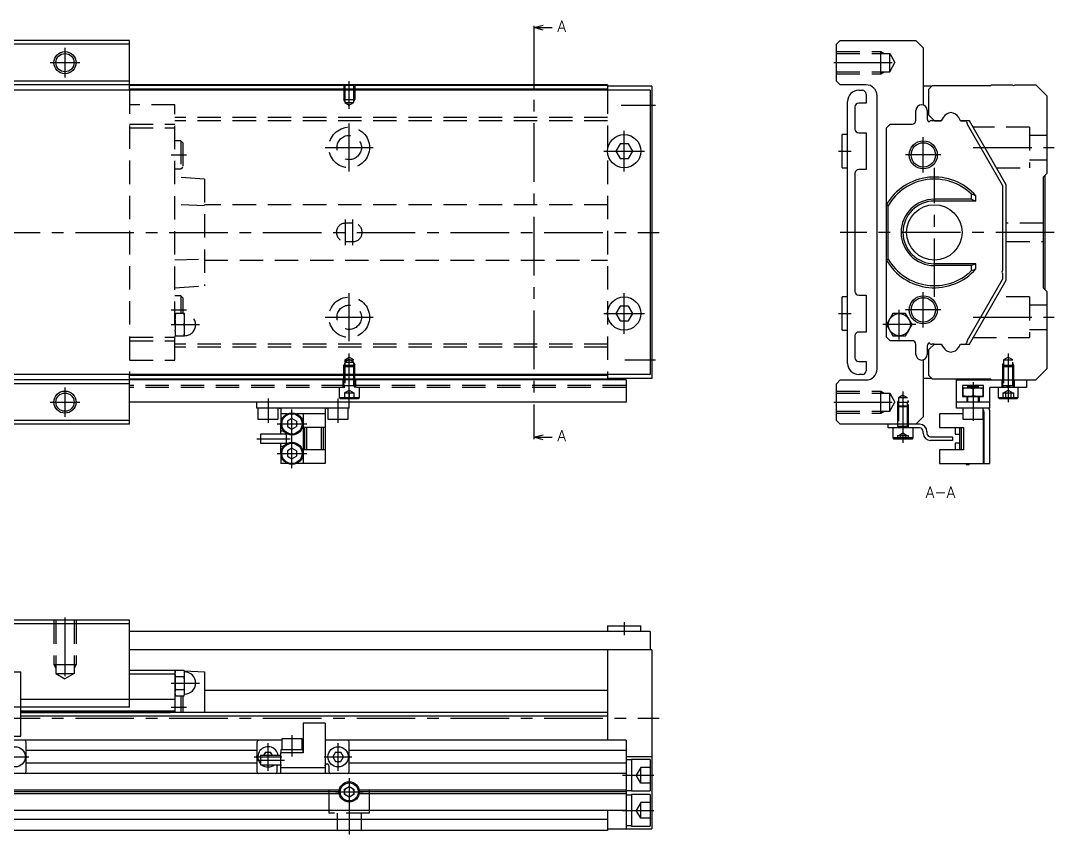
# Model space of a CAD drawing. Extents: x 0 to 520, y -8 to 231.
# Drawn here: x 239.6 to 519.6, y 9 to 229.5 of the extents above; entities that cross this region are included whole.
import ezdxf

# ---------------------------------------------------------------- set-up
doc = ezdxf.new("R2010")
doc.units = 0
doc.header["$LTSCALE"] = 0.5
doc.linetypes.add('CENTER', pattern=[50.8, 31.75, -6.35, 6.35, -6.35])
doc.linetypes.add('DASHED', pattern=[19.05, 12.7, -6.35])
for name, color, linetype in [('MSM_CENTER', 1, 'CENTER'), ('MSM_CONTINUOUS', 7, 'CONTINUOUS'), ('MSM_DASHED', 4, 'DASHED'), ('MSM_NARROW', 5, 'CONTINUOUS'), ('MSM_PART_NUMBER', 7, 'CONTINUOUS')]:
    doc.layers.add(name, color=color, linetype=linetype)
doc.styles.get("Standard").update_dxf_attribs({"font": 'txt.shx', "height": 3, "bigfont": 'bigfont.shx'})

msp = doc.modelspace()

# ---------------------------------------------------------------- linework, layer by layer
at = {"layer": 'MSM_CENTER'}
for p, q in [((378.64, 227.12), (378.64, 117.12)), ((251.64, 222.12), (251.64, 214.12)), ((247.64, 218.12), (255.64, 218.12)), ((459.88, 218.12), (477.46, 218.12)), ((328.64, 205.61), (328.64, 213.12)), ((402.32, 206.62), (411.64, 206.62)), ((328.64, 188.62), (328.64, 201.62)), ((403.14, 188.62), (403.14, 199.62)), ((484.14, 188.32), (484.14, 197.92)), ((322.14, 195.12), (335.14, 195.12)), ((397.64, 194.12), (408.64, 194.12)), ((461.14, 194.12), (464.64, 194.12)), ((497.67, 195.12), (519.64, 195.12)), ((280.44, 193.12), (284.54, 193.12)), ((488.94, 193.12), (479.34, 193.12)), ((487.14, 154.62), (487.14, 189.62)), ((327.64, 168.62), (327.64, 175.62)), ((329.64, 168.62), (329.64, 175.62)), ((0.46, 172.12), (412.64, 172.12)), ((519.64, 172.12), (461.64, 172.12)), ((328.64, 142.62), (328.64, 155.62)), ((403.14, 144.62), (403.14, 155.62)), ((484.14, 146.32), (484.14, 155.92)), ((280.44, 151.12), (284.54, 151.12)), ((322.14, 149.12), (335.14, 149.12)), ((397.64, 150.12), (408.64, 150.12)), ((461.14, 150.12), (464.64, 150.12)), ((477.64, 143.12), (477.64, 151.12)), ((488.94, 151.12), (479.34, 151.12)), ((497.67, 149.12), (519.64, 149.12)), ((280.44, 147.12), (288.04, 147.12)), ((482.11, 147.12), (473.18, 147.12)), ((328.64, 126.12), (328.64, 139.33)), ((403.32, 137.62), (411.64, 137.62)), ((507.14, 139.33), (507.14, 126.12)), ((251.64, 130.12), (251.64, 122.12)), ((478.64, 129.03), (478.64, 115.12)), ((497.64, 131.52), (497.64, 121.07)), ((247.64, 126.12), (255.64, 126.12)), ((306.64, 127.12), (306.64, 120.52)), ((325.64, 120.52), (325.64, 127.12)), ((459.88, 126.12), (477.46, 126.12)), ((313.13, 108.22), (313.13, 124.22)), ((309.13, 120.22), (317.13, 120.22)), ((303.64, 116.22), (312.64, 116.22)), ((309.13, 112.22), (317.13, 112.22)), ((251.64, 67.76), (251.64, 50.18)), ((403.14, 66.5), (403.14, 63)), ((280.44, 50), (288.04, 50)), ((280.44, 43.5), (284.54, 43.5)), ((0.46, 40.5), (412.64, 40.5)), ((306.64, 26.25), (306.64, 33.75)), ((313.13, 35.9), (313.13, 30.1)), ((325.64, 26.25), (325.64, 33.75)), ((234.39, 30), (241.89, 30)), ((302.89, 30), (310.39, 30)), ((303.64, 29.1), (311.14, 29.1)), ((321.89, 30), (329.39, 30)), ((328.64, 24.25), (328.64, 9)), ((402.64, 25), (411.14, 25)), ((324.89, 20.5), (332.39, 20.5)), ((402.64, 15.5), (411.14, 15.5))]:
    msp.add_line(p, q, dxfattribs=at)
at = {"layer": 'MSM_CONTINUOUS'}
for p, q in [((378.64, 227.62), (381.14, 228.29)), ((378.64, 228.12), (378.64, 227.12)), ((381.14, 226.95), (378.64, 227.62)), ((378.64, 227.62), (383.64, 227.62)), ((269.14, 224.12), (188.14, 224.12)), ((269.14, 210.62), (269.14, 224.12)), ((460.64, 223.12), (461.64, 224.12)), ((461.64, 224.12), (482.14, 224.12)), ((482.14, 224.12), (484.14, 222.12)), ((269.14, 223.12), (188.14, 223.12)), ((460.64, 213.12), (460.64, 223.12)), ((484.14, 222.12), (484.14, 206.66)), ((269.14, 213.12), (188.14, 213.12)), ((461.64, 212.12), (460.64, 213.12)), ((410.14, 210.62), (45.14, 210.62)), ((398.64, 212.12), (58.64, 212.12)), ((398.64, 211.92), (269.14, 211.92)), ((398.64, 210.92), (269.14, 210.92)), ((398.64, 212.12), (398.64, 210.62)), ((410.64, 211.72), (398.64, 211.72)), ((410.14, 210.62), (410.14, 133.62)), ((410.64, 211.72), (410.64, 132.52)), ((468.64, 212.12), (461.64, 212.12)), ((466.64, 210.62), (467.64, 210.62)), ((486.44, 211.72), (484.14, 211.72)), ((485.64, 210.92), (486.64, 211.92)), ((485.64, 203.87), (485.64, 210.92)), ((486.64, 211.92), (502.44, 211.92)), ((502.44, 211.92), (502.64, 212.12)), ((502.64, 212.12), (508.24, 212.12)), ((509.04, 212.12), (514.64, 212.12)), ((514.64, 212.12), (517.64, 209.12)), ((463.64, 136.62), (463.64, 207.62)), ((468.64, 209.62), (468.64, 207.12)), ((471.64, 135.12), (471.64, 209.12)), ((517.64, 209.12), (517.64, 188.12)), ((465.64, 206.12), (465.64, 200.12)), ((468.64, 207.12), (466.64, 207.12)), ((482.14, 202.47), (482.14, 205.17)), ((485.24, 205.17), (485.24, 202.87)), ((487.14, 202.37), (485.64, 203.87)), ((486.44, 202.42), (487.09, 202.42)), ((487.09, 202.42), (487.14, 202.37)), ((487.14, 202.37), (489.03, 202.37)), ((489.03, 202.37), (487.14, 202.37)), ((489.54, 203.27), (489.03, 202.37)), ((494.25, 202.37), (493.74, 203.27)), ((494.25, 202.37), (495.51, 202.37)), ((496.64, 202.37), (494.25, 202.37)), ((496.03, 201.62), (496.03, 201.42)), ((506.64, 185.05), (496.64, 202.37)), ((466.64, 199.12), (468.64, 199.12)), ((468.64, 199.12), (468.64, 189.12)), ((474.14, 200.47), (475.14, 201.47)), ((474.14, 143.77), (474.14, 200.47)), ((475.14, 201.47), (481.14, 201.47)), ((496.03, 201.42), (505.64, 184.79)), ((401.99, 196.12), (400.83, 194.12)), ((404.3, 196.12), (401.99, 196.12)), ((405.45, 194.12), (404.3, 196.12)), ((462.14, 189.62), (462.14, 198.62)), ((463.64, 198.62), (462.14, 198.62)), ((400.83, 194.12), (401.99, 192.12)), ((404.3, 192.12), (405.45, 194.12)), ((401.99, 192.12), (404.3, 192.12)), ((462.14, 189.62), (463.64, 189.62)), ((465.64, 188.12), (465.64, 156.12)), ((468.64, 189.12), (466.64, 189.12)), ((517.64, 188.12), (516.64, 187.12)), ((517.14, 156.62), (517.14, 187.62)), ((506.64, 159.2), (506.64, 185.05)), ((516.64, 187.12), (516.64, 157.12)), ((497.2, 181.12), (497.2, 182.49)), ((498.42, 180.62), (498.42, 182.01)), ((505.64, 184.79), (505.64, 161.77)), ((474.64, 179.36), (474.14, 179.61)), ((474.64, 164.89), (474.64, 179.36)), ((497.2, 181.12), (487.14, 181.12)), ((498.42, 180.62), (487.14, 180.62)), ((497.2, 181.12), (498.42, 180.62)), ((474.14, 164.64), (474.64, 164.89)), ((498.42, 163.62), (487.14, 163.62)), ((497.2, 163.12), (487.14, 163.12)), ((498.42, 163.62), (497.2, 163.12)), ((497.2, 161.76), (497.2, 163.12)), ((498.42, 162.24), (498.42, 163.62)), ((505.64, 160.97), (505.64, 159.46)), ((505.64, 159.46), (496.03, 142.82)), ((496.64, 141.87), (506.64, 159.2)), ((516.64, 157.12), (517.64, 156.12)), ((462.14, 145.62), (462.14, 154.62)), ((463.64, 154.62), (462.14, 154.62)), ((466.64, 155.12), (468.64, 155.12)), ((468.64, 155.12), (468.64, 145.12)), ((517.64, 156.12), (517.64, 135.12)), ((401.99, 152.12), (400.83, 150.12)), ((404.3, 152.12), (401.99, 152.12)), ((405.45, 150.12), (404.3, 152.12)), ((400.83, 150.12), (401.99, 148.12)), ((404.3, 148.12), (405.45, 150.12)), ((475.91, 150.12), (474.18, 147.12)), ((479.37, 150.12), (475.91, 150.12)), ((481.11, 147.12), (479.37, 150.12)), ((401.99, 148.12), (404.3, 148.12)), ((462.14, 145.62), (463.64, 145.62)), ((474.18, 147.12), (475.91, 144.12)), ((479.37, 144.12), (481.11, 147.12)), ((465.64, 144.12), (465.64, 138.12)), ((468.64, 145.12), (466.64, 145.12)), ((475.14, 142.77), (474.14, 143.77)), ((475.91, 144.12), (479.37, 144.12)), ((496.03, 142.82), (496.03, 142.62)), ((481.14, 142.77), (475.14, 142.77)), ((482.14, 139.07), (482.14, 141.77)), ((485.24, 141.37), (485.24, 139.07)), ((485.64, 140.37), (487.14, 141.87)), ((485.64, 133.32), (485.64, 140.37)), ((487.09, 141.82), (486.44, 141.82)), ((487.14, 141.87), (489.03, 141.87)), ((489.03, 141.87), (489.54, 140.98)), ((493.74, 140.98), (494.25, 141.87)), ((494.25, 141.87), (496.64, 141.87)), ((484.14, 137.59), (484.14, 122.12)), ((466.64, 137.12), (468.64, 137.12)), ((468.64, 137.12), (468.64, 134.62)), ((517.64, 135.12), (514.64, 132.12)), ((410.14, 133.62), (45.14, 133.62)), ((403.64, 132.12), (53.64, 132.12)), ((269.14, 120.12), (269.14, 133.62)), ((398.64, 133.32), (269.14, 133.32)), ((398.64, 132.32), (269.14, 132.32)), ((398.64, 133.62), (398.64, 132.12)), ((410.64, 132.52), (398.64, 132.52)), ((403.64, 132.12), (403.64, 126.12)), ((460.64, 131.12), (461.64, 132.12)), ((461.64, 132.12), (468.64, 132.12)), ((467.64, 133.62), (466.64, 133.62)), ((486.44, 132.52), (484.14, 132.52)), ((486.64, 132.32), (485.64, 133.32)), ((502.44, 132.32), (486.64, 132.32)), ((493.14, 124.52), (493.14, 132.12)), ((493.14, 132.12), (514.64, 132.12)), ((502.64, 132.12), (502.44, 132.32)), ((502.64, 132.12), (502.44, 132.32)), ((512.14, 132.12), (512.14, 130.12)), ((269.14, 131.12), (188.14, 131.12)), ((460.64, 121.12), (460.64, 131.12)), ((500.49, 130.62), (494.79, 130.62)), ((494.79, 130.62), (494.79, 127.62)), ((494.89, 130.02), (500.39, 130.02)), ((494.89, 130.02), (494.89, 127.62)), ((494.89, 129.78), (495.56, 129.96)), ((495.56, 129.96), (495.91, 130.01)), ((495.91, 130.01), (496.27, 130.02)), ((496.34, 130.52), (496.14, 130.32)), ((496.14, 130.32), (496.14, 130.02)), ((496.14, 130.32), (499.14, 130.32)), ((496.27, 130.02), (496.36, 130.02)), ((496.34, 130.52), (498.94, 130.52)), ((496.36, 130.02), (497, 129.95)), ((497, 129.95), (497.64, 129.78)), ((497.64, 129.78), (498.31, 129.96)), ((497.64, 127.87), (497.64, 129.78)), ((498.31, 129.96), (498.66, 130.01)), ((498.66, 130.01), (499.02, 130.02)), ((499.14, 130.32), (498.94, 130.52)), ((499.02, 130.02), (499.11, 130.02)), ((499.11, 130.02), (499.75, 129.95)), ((499.14, 130.02), (499.14, 130.32)), ((499.75, 129.95), (500.39, 129.78)), ((500.39, 127.62), (500.39, 130.02)), ((500.49, 127.62), (500.49, 130.62)), ((502.14, 124.52), (502.14, 130.12)), ((512.14, 130.12), (502.14, 130.12)), ((504.39, 130.12), (504.39, 127.42)), ((507.14, 130.62), (506.64, 130.12)), ((507.64, 130.12), (507.14, 130.62)), ((509.89, 127.42), (509.89, 130.12)), ((403.64, 126.12), (269.14, 126.12)), ((303.64, 124.52), (303.64, 126.12)), ((328.64, 124.52), (328.64, 126.12)), ((502.14, 126.12), (493.14, 126.12)), ((494.79, 127.62), (500.49, 127.62)), ((495.53, 127.7), (494.89, 127.87)), ((496.17, 127.63), (495.53, 127.7)), ((495.94, 127.62), (495.94, 126.12)), ((496.14, 127.62), (496.14, 126.12)), ((496.27, 127.62), (496.17, 127.63)), ((496.62, 127.64), (496.27, 127.62)), ((496.97, 127.69), (496.62, 127.64)), ((497.64, 127.87), (496.97, 127.69)), ((498.28, 127.7), (497.64, 127.87)), ((498.92, 127.63), (498.28, 127.7)), ((499.02, 127.62), (498.92, 127.63)), ((499.33, 127.64), (499.02, 127.62)), ((499.14, 126.12), (499.14, 127.62)), ((499.37, 127.64), (499.33, 127.64)), ((499.34, 126.12), (499.34, 127.62)), ((499.72, 127.69), (499.37, 127.64)), ((500.39, 127.87), (499.72, 127.69)), ((504.39, 127.42), (504.69, 127.12)), ((504.39, 127.42), (509.89, 127.42)), ((504.69, 127.12), (509.59, 127.12)), ((509.59, 127.12), (509.89, 127.42)), ((328.64, 124.52), (303.64, 124.52)), ((303.89, 124.52), (303.89, 121.52)), ((309.39, 121.52), (309.39, 124.52)), ((309.64, 124.52), (309.81, 124.52)), ((309.81, 124.52), (309.95, 124.52)), ((309.95, 124.52), (310.06, 124.5)), ((310.06, 124.5), (310.12, 124.45)), ((310.12, 124.45), (310.14, 124.39)), ((310.14, 124.39), (310.14, 120.47)), ((322.14, 124.39), (322.16, 124.46)), ((322.14, 124.39), (322.14, 109.52)), ((322.16, 124.46), (322.24, 124.5)), ((322.24, 124.5), (322.35, 124.52)), ((322.35, 124.52), (322.49, 124.52)), ((322.49, 124.52), (322.64, 124.52)), ((322.89, 124.52), (322.89, 121.52)), ((328.39, 121.52), (328.39, 124.52)), ((502.14, 124.52), (493.14, 124.52)), ((494.89, 124.52), (494.89, 121.52)), ((500.39, 121.52), (500.39, 124.52)), ((500.54, 123.52), (500.54, 109.52)), ((502.14, 109.52), (502.14, 123.52)), ((269.14, 121.12), (188.14, 121.12)), ((303.89, 121.52), (309.39, 121.52)), ((311.82, 122.92), (310.14, 122.92)), ((313.13, 121.67), (311.88, 120.95)), ((311.88, 120.95), (311.88, 119.5)), ((314.38, 120.95), (313.13, 121.67)), ((314.38, 120.95), (314.38, 119.5)), ((322.14, 122.92), (314.44, 122.92)), ((316.14, 122.92), (316.14, 109.52)), ((322.89, 121.52), (328.39, 121.52)), ((461.64, 120.12), (460.64, 121.12)), ((484.14, 122.12), (482.14, 120.12)), ((494.89, 122.92), (488.54, 122.92)), ((488.54, 122.92), (488.54, 119.22)), ((492.74, 122.97), (492.74, 122.92)), ((494.89, 122.97), (492.74, 122.97)), ((494.89, 121.52), (500.39, 121.52)), ((500.49, 122.92), (500.39, 122.92)), ((500.49, 109.52), (500.49, 122.92)), ((500.49, 122.87), (500.54, 122.87)), ((269.14, 120.12), (188.14, 120.12)), ((310.14, 117.47), (310.14, 119.98)), ((310.89, 118.22), (310.14, 118.22)), ((311.64, 114.83), (311.64, 117.62)), ((311.88, 119.5), (313.13, 118.78)), ((313.13, 118.78), (314.38, 119.5)), ((322.14, 119.22), (316.14, 119.22)), ((316.64, 113.22), (316.64, 119.22)), ((317.14, 113.22), (317.14, 119.22)), ((321.14, 113.22), (321.14, 119.22)), ((321.64, 113.22), (321.64, 119.22)), ((483.14, 120.12), (461.64, 120.12)), ((474.64, 119.12), (474.64, 120.12)), ((483.14, 119.12), (474.64, 119.12)), ((475.89, 119.12), (475.89, 116.42)), ((481.39, 116.42), (481.39, 119.12)), ((484.14, 117.72), (484.14, 118.12)), ((485.14, 118.12), (485.14, 117.72)), ((488.54, 119.22), (495.04, 119.22)), ((492.74, 119.22), (492.74, 117.47)), ((494.04, 113.22), (494.04, 119.22)), ((494.54, 113.22), (494.54, 119.22)), ((495.04, 119.22), (495.04, 113.22)), ((304.64, 117.47), (304.64, 114.97)), ((311.64, 117.47), (304.64, 117.47)), ((304.64, 114.97), (311.64, 114.97)), ((310.14, 112.47), (310.14, 114.97)), ((378.64, 116.62), (381.14, 117.29)), ((378.64, 117.12), (378.64, 116.12)), ((381.14, 115.95), (378.64, 116.62)), ((378.64, 116.62), (383.64, 116.62)), ((481.39, 116.42), (475.89, 116.42)), ((475.89, 116.42), (476.19, 116.12)), ((481.09, 116.12), (476.19, 116.12)), ((481.09, 116.12), (481.39, 116.42)), ((486.14, 116.72), (492.04, 116.72)), ((492.04, 115.72), (486.14, 115.72)), ((492.04, 116.72), (492.04, 115.72)), ((492.74, 117.47), (494.04, 117.47)), ((492.74, 114.97), (492.74, 113.22)), ((494.04, 114.97), (492.74, 114.97)), ((310.14, 114.22), (310.89, 114.22)), ((313.13, 113.67), (311.88, 112.95)), ((311.88, 112.95), (311.88, 111.5)), ((314.38, 112.95), (313.13, 113.67)), ((314.38, 112.95), (314.38, 111.5)), ((322.14, 113.22), (316.14, 113.22)), ((488.54, 113.22), (488.54, 109.52)), ((495.04, 113.22), (488.54, 113.22)), ((310.14, 111.98), (310.14, 109.52)), ((311.82, 109.52), (310.14, 109.52)), ((311.88, 111.5), (313.13, 110.78)), ((313.13, 110.78), (314.38, 111.5)), ((322.14, 109.52), (314.44, 109.52)), ((488.54, 109.52), (500.49, 109.52)), ((492.74, 109.52), (492.74, 109.47)), ((492.74, 109.47), (495.74, 109.47)), ((495.74, 109.52), (495.74, 109.22)), ((495.74, 109.22), (496.54, 109.22)), ((496.54, 109.52), (496.54, 109.22)), ((500.49, 109.57), (500.54, 109.57)), ((500.54, 109.52), (502.14, 109.52)), ((269.14, 67), (188.14, 67)), ((269.14, 66), (188.14, 66)), ((269.14, 43.5), (269.14, 67)), ((398.64, 65.5), (398.64, 64)), ((398.64, 65.5), (407.64, 65.5)), ((407.64, 64), (407.64, 65.5)), ((410.14, 64), (269.14, 64)), ((410.14, 64), (410.14, 59)), ((410.64, 59), (269.14, 59)), ((398.64, 59), (398.64, 34.5)), ((410.64, 59), (410.64, 10.5)), ((269.14, 53.5), (281.44, 53.5)), ((281.44, 53.5), (282.01, 53.46)), ((281.44, 53.5), (281.44, 42)), ((281.57, 53.46), (281.44, 53)), ((281.57, 53.46), (283.92, 53.46)), ((284.04, 53), (283.92, 53.46)), ((283.95, 53.34), (289.44, 53)), ((217.64, 53), (239.64, 53)), ((239.64, 35.6), (239.64, 53)), ((269.14, 52.5), (281.44, 52.5)), ((281.45, 52.41), (281.44, 52.6)), ((281.57, 51.73), (283.92, 51.73)), ((284.04, 47), (284.04, 53)), ((289.44, 53), (289.44, 42)), ((281.57, 48.27), (283.92, 48.27)), ((398.64, 48), (289.44, 48)), ((281.44, 45.5), (239.64, 45.5)), ((281.44, 47), (281.57, 46.54)), ((281.57, 46.54), (283.92, 46.54)), ((283.04, 46.54), (283.04, 42)), ((283.54, 46.54), (283.54, 42)), ((283.92, 46.54), (284.04, 47)), ((269.14, 43.5), (188.14, 43.5)), ((281.44, 42.4), (239.64, 42.4)), ((239.64, 42), (280.14, 42)), ((398.64, 42), (239.64, 42)), ((398.64, 41), (239.64, 41)), ((316.14, 39.1), (316.14, 31.1)), ((322.14, 39.1), (316.14, 39.1)), ((322.14, 39.1), (322.14, 25.5)), ((234.64, 35.6), (239.64, 35.6)), ((310.38, 34.5), (234.64, 34.5)), ((241.14, 26), (241.14, 34)), ((303.64, 34), (303.64, 26)), ((310.38, 34.9), (310.38, 31.9)), ((315.88, 34.9), (310.38, 34.9)), ((315.88, 31.9), (315.88, 34.9)), ((316.14, 34.5), (315.88, 34.5)), ((403.64, 34.5), (322.14, 34.5)), ((328.64, 26), (328.64, 34)), ((403.64, 34.5), (403.64, 10.5)), ((303.64, 31.7), (241.14, 31.7)), ((305.92, 31.25), (305.4, 30.35)), ((305.92, 31.25), (307.36, 31.25)), ((307.88, 30.35), (307.36, 31.25)), ((310.13, 31.9), (310.13, 31.1)), ((316.13, 31.9), (310.13, 31.9)), ((316.14, 31.1), (310.13, 31.1)), ((310.14, 25.5), (310.14, 31.1)), ((316.13, 31.1), (316.13, 31.9)), ((324.92, 31.25), (324.2, 30)), ((324.92, 31.25), (326.36, 31.25)), ((327.08, 30), (326.36, 31.25)), ((403.64, 31.7), (328.64, 31.7)), ((241.32, 30), (241.14, 30.3)), ((241.14, 29.7), (241.32, 30)), ((303.64, 28.3), (241.14, 28.3)), ((303.64, 30.3), (303.47, 30)), ((303.47, 30), (303.64, 29.7)), ((310.14, 30.35), (304.64, 30.35)), ((304.64, 30.35), (304.64, 27.85)), ((322.24, 27.89), (322.35, 28)), ((322.35, 28), (322.49, 28.08)), ((322.49, 28.08), (322.64, 28.1)), ((324.2, 30), (324.92, 28.75)), ((324.92, 28.75), (326.36, 28.75)), ((326.36, 28.75), (327.08, 30)), ((328.82, 30), (328.64, 30.3)), ((328.64, 29.7), (328.82, 30)), ((403.64, 28.3), (328.64, 28.3)), ((410.64, 30), (403.64, 30)), ((405.14, 29.15), (403.64, 29.15)), ((410.14, 29.25), (405.14, 29.25)), ((405.14, 29.25), (405.14, 20.75)), ((410.14, 29.25), (410.14, 20.75)), ((403.64, 25.5), (53.64, 25.5)), ((304.64, 27.85), (310.14, 27.85)), ((309.14, 26), (309.14, 27.6)), ((310.07, 27.85), (310.12, 27.73)), ((310.12, 27.73), (310.14, 27.6)), ((310.14, 27.15), (322.14, 27.15)), ((310.14, 27.1), (322.14, 27.1)), ((310.19, 27.15), (310.19, 27.1)), ((322.09, 27.15), (322.09, 27.1)), ((322.14, 27.6), (322.16, 27.75)), ((322.16, 27.75), (322.24, 27.89)), ((323.14, 27.6), (323.14, 26)), ((325.94, 21), (231.35, 21)), ((325.94, 20), (231.35, 20)), ((325.89, 20.5), (231.39, 20.5)), ((327.39, 21.22), (328.64, 21.94)), ((327.39, 19.78), (327.39, 21.22)), ((328.64, 19.06), (327.39, 19.78)), ((328.64, 21.94), (329.89, 21.22)), ((329.89, 19.78), (328.64, 19.06)), ((329.89, 21.22), (329.89, 19.78)), ((403.64, 21), (331.35, 21)), ((403.64, 20), (331.35, 20)), ((403.64, 20.5), (331.39, 20.5)), ((403.64, 20.85), (405.14, 20.85)), ((405.14, 19.65), (403.64, 19.65)), ((405.14, 20.75), (410.14, 20.75)), ((410.14, 19.75), (405.14, 19.75)), ((405.14, 19.75), (405.14, 11.25)), ((410.14, 19.75), (410.14, 11.25)), ((403.64, 15.5), (53.64, 15.5)), ((398.64, 15.5), (398.64, 10)), ((398.64, 13), (58.64, 13)), ((403.64, 11.35), (405.14, 11.35)), ((405.14, 11.25), (410.14, 11.25)), ((398.64, 10), (58.64, 10)), ((398.64, 10.5), (410.64, 10.5))]:
    msp.add_line(p, q, dxfattribs=at)
for centre, radius in [((251.64, 218.12), 2.46), ((403.14, 194.12), 4.5), ((484.14, 193.12), 3.8), ((484.14, 193.12), 3.3), ((487.14, 172.12), 7.5), ((403.14, 150.12), 4.5), ((484.14, 151.12), 3.8), ((484.14, 151.12), 3.3), ((477.64, 147.12), 3), ((251.64, 126.12), 2.46), ((313.13, 120.22), 3), ((313.13, 120.22), 2.75), ((313.13, 112.22), 3), ((313.13, 112.22), 2.75), ((238.14, 30), 2.75), ((325.64, 30), 2.75), ((328.64, 20.5), 2.75), ((328.64, 20.5), 2.45), ((328.64, 20.5), 1.25)]:
    msp.add_circle(centre, radius, dxfattribs=at)
for centre, radius, start, end in [((466.64, 207.62), 3, 90, 180), ((467.64, 209.62), 1, 0, 90), ((468.64, 209.12), 3, 0, 90), ((508.64, 212.42), 0.5, 216.8699, 323.1301), ((466.64, 206.12), 1, 90, 180), ((483.69, 205.17), 1.55, 0, 180), ((491.8, 201.97), 2.6, 93.4107, 150), ((491.49, 201.97), 2.6, 30, 86.5893), ((481.14, 202.47), 1, 270, 0), ((486.24, 202.87), 1, 180, 239.9081), ((486.44, 201.62), 0.8, 90, 151.2511), ((495.23, 201.62), 0.8, 0, 69.6276), ((466.64, 200.12), 1, 180, 270), ((466.64, 188.12), 1, 90, 180), ((487.14, 172.12), 15, 41.2361, 150.0736), ((487.14, 172.12), 14.44, 45.8486, 149.949), ((492.99, 169.83), 13.33, 65.9851, 71.6163), ((487.14, 172.12), 9, 90, 270), ((487.14, 172.12), 8.5, 90, 270), ((487.14, 172.12), 15, 209.9264, 318.7639), ((487.14, 172.12), 14.44, 210.051, 314.1514), ((493.02, 174.35), 13.26, 288.3686, 294.03), ((505.94, 161.37), 0.5, 126.8699, 233.1301), ((466.64, 156.12), 1, 180, 270), ((466.64, 144.12), 1, 90, 180), ((481.14, 141.77), 1, 0, 90), ((486.24, 141.37), 1, 120.0919, 180), ((486.44, 142.62), 0.8, 208.7489, 270), ((491.8, 142.28), 2.6, 210, 266.5893), ((491.49, 142.28), 2.6, 273.4107, 330), ((495.23, 142.62), 0.8, 290.3641, 0), ((466.64, 138.12), 1, 180, 270), ((483.69, 139.07), 1.55, 180, 0), ((466.64, 136.62), 3, 180, 270), ((467.64, 134.62), 1, 270, 0), ((468.64, 135.12), 3, 270, 0), ((499.54, 123.52), 1, 0, 31.7883), ((499.54, 123.52), 2.6, 0, 22.6199), ((483.14, 118.12), 2, 0, 90), ((483.14, 118.12), 1, 0, 90), ((486.14, 117.72), 2, 180, 270), ((486.14, 117.72), 1, 180, 270), ((284.75, 52.57), 3.31, 164.2277, 179.4294), ((280.73, 52.56), 3.31, 0.5738, 15.7691), ((284.75, 52.63), 3.31, 180.5738, 195.7691), ((294.33, 49.95), 12.89, 172.0306, 179.7562), ((280.73, 52.63), 3.31, 344.2277, 359.4294), ((271.15, 49.94), 12.89, 0.2452, 7.968), ((284.04, 50), 3, 270, 90), ((294.9, 50.1), 13.46, 180.407, 187.8062), ((284.75, 47.37), 3.31, 164.2277, 179.4294), ((270.59, 50.1), 13.46, 352.1938, 359.593), ((280.73, 47.37), 3.31, 0.5738, 15.7691), ((284.75, 47.44), 3.31, 180.5738, 195.7691), ((280.73, 47.43), 3.31, 344.2277, 359.4294), ((240.64, 34), 0.5, 0, 90), ((304.14, 34), 0.5, 90, 180), ((328.14, 34), 0.5, 0, 90), ((306.64, 30), 2.75, 7.312, 223.3418), ((322.64, 27.6), 0.5, 0, 90), ((240.64, 26), 0.5, 270, 0), ((304.14, 26), 0.5, 180, 270), ((306.64, 30), 2.75, 231.4273, 308.5727), ((308.64, 26), 0.5, 270, 0), ((309.64, 27.6), 0.5, 150, 180), ((323.64, 26), 0.5, 180, 270), ((328.14, 26), 0.5, 270, 0)]:
    msp.add_arc(centre, radius, start, end, dxfattribs=at)
at = {"layer": 'MSM_DASHED'}
for p, q in [((460.64, 221.12), (472.64, 221.12)), ((460.64, 220.58), (475.04, 220.58)), ((472.64, 215.12), (472.64, 221.12)), ((472.64, 221.12), (473.58, 220.58)), ((475.04, 215.67), (475.04, 220.58)), ((475.04, 220.58), (476.46, 218.12)), ((460.64, 215.67), (475.04, 215.67)), ((472.64, 215.12), (473.58, 215.67)), ((475.04, 215.67), (476.46, 218.12)), ((460.64, 215.12), (472.64, 215.12)), ((269.14, 210.62), (269.14, 133.62)), ((327.14, 212.12), (327.14, 208.12)), ((327.41, 212.12), (327.41, 207.32)), ((329.87, 207.32), (329.87, 212.12)), ((330.14, 212.12), (330.14, 208.12)), ((398.64, 210.62), (398.64, 133.62)), ((327.14, 208.12), (330.14, 208.12)), ((327.41, 207.66), (327.14, 208.12)), ((327.41, 207.32), (329.87, 207.32)), ((327.41, 207.32), (328.64, 206.61)), ((328.64, 206.61), (329.87, 207.32)), ((329.87, 207.66), (330.14, 208.12)), ((281.44, 206.72), (269.14, 206.72)), ((281.44, 137.52), (281.44, 206.72)), ((398.64, 203.27), (281.44, 203.27)), ((398.64, 202.37), (281.44, 202.37)), ((269.14, 201.47), (281.44, 201.47)), ((269.14, 200.47), (281.44, 200.47)), ((512.94, 200.62), (497.65, 200.62)), ((512.94, 200.62), (512.94, 189.62)), ((283.04, 196.92), (281.44, 196.92)), ((283.54, 196.42), (283.04, 196.92)), ((283.04, 196.92), (283.04, 189.32)), ((283.54, 196.42), (283.54, 189.82)), ((517.64, 198.42), (512.94, 198.42)), ((512.94, 191.82), (517.64, 191.82)), ((281.44, 189.32), (283.04, 189.32)), ((283.04, 189.32), (283.54, 189.82)), ((504, 189.62), (512.94, 189.62)), ((289.44, 186.57), (281.44, 187.12)), ((289.44, 186.57), (289.44, 157.68)), ((289.44, 179.36), (281.44, 179.61)), ((398.64, 179.62), (289.44, 179.62)), ((329.64, 174.62), (327.64, 174.62)), ((516.64, 174.62), (506.64, 174.62)), ((327.64, 169.62), (329.64, 169.62)), ((506.64, 169.62), (516.64, 169.62)), ((281.44, 164.64), (289.44, 164.89)), ((289.44, 164.62), (398.64, 164.62)), ((281.44, 157.12), (289.44, 157.68)), ((283.04, 154.92), (281.44, 154.92)), ((283.04, 154.92), (283.04, 150.12)), ((283.54, 154.42), (283.04, 154.92)), ((283.54, 154.42), (283.54, 150.12)), ((512.94, 154.62), (504, 154.62)), ((512.94, 154.62), (512.94, 143.62)), ((517.64, 152.42), (512.94, 152.42)), ((284.04, 150.12), (281.44, 150.12)), ((284.04, 144.12), (284.04, 150.12)), ((281.57, 147.12), (283.92, 147.12)), ((512.94, 145.82), (517.64, 145.82)), ((269.14, 143.77), (281.44, 143.77)), ((281.44, 144.12), (284.04, 144.12)), ((497.65, 143.62), (512.94, 143.62)), ((269.14, 142.77), (281.44, 142.77)), ((398.64, 141.87), (281.44, 141.87)), ((398.64, 140.98), (281.44, 140.98)), ((269.14, 137.52), (281.44, 137.52)), ((327.41, 137.62), (328.64, 138.33)), ((328.64, 137.63), (327.41, 136.92)), ((327.41, 137.62), (329.87, 137.62)), ((327.41, 137.62), (327.41, 130.59)), ((329.87, 137.62), (328.64, 138.33)), ((329.87, 136.92), (328.64, 137.63)), ((329.87, 130.59), (329.87, 137.62)), ((507.14, 138.33), (505.91, 137.62)), ((505.91, 137.62), (508.37, 137.62)), ((505.91, 137.62), (505.91, 130.59)), ((508.37, 137.62), (507.14, 138.33)), ((508.37, 130.59), (508.37, 137.62)), ((327.41, 136.59), (327.14, 136.12)), ((327.14, 130.12), (327.14, 136.12)), ((327.14, 136.12), (330.14, 136.12)), ((327.45, 136.12), (327.14, 135.82)), ((327.14, 135.82), (330.14, 135.82)), ((327.41, 136.92), (329.87, 136.92)), ((330.14, 135.82), (329.83, 136.12)), ((329.87, 136.59), (330.14, 136.12)), ((330.14, 130.12), (330.14, 136.12)), ((505.64, 136.12), (505.91, 136.59)), ((505.64, 136.12), (505.64, 130.12)), ((505.64, 136.12), (508.64, 136.12)), ((505.95, 136.12), (505.64, 135.82)), ((505.64, 135.82), (508.64, 135.82)), ((508.64, 135.82), (508.33, 136.12)), ((508.64, 136.12), (508.37, 136.59)), ((508.64, 130.12), (508.64, 136.12)), ((326.89, 132.12), (326.89, 130.12)), ((330.39, 130.12), (330.39, 132.12)), ((505.39, 132.12), (505.39, 130.12)), ((508.89, 130.12), (508.89, 132.12)), ((403.64, 130.62), (269.14, 130.62)), ((403.64, 130.12), (269.14, 130.12)), ((325.89, 130.12), (325.89, 127.42)), ((327.14, 130.12), (327.41, 130.59)), ((327.14, 130.59), (330.14, 130.59)), ((327.39, 128.62), (328.64, 129.35)), ((328.64, 129.35), (329.89, 128.62)), ((330.14, 130.12), (329.87, 130.59)), ((331.39, 127.42), (331.39, 130.12)), ((460.64, 129.12), (472.64, 129.12)), ((472.64, 123.12), (472.64, 129.12)), ((472.64, 129.12), (473.58, 128.58)), ((505.64, 130.12), (505.91, 130.59)), ((505.64, 130.59), (508.64, 130.59)), ((505.89, 128.62), (507.14, 129.35)), ((507.14, 129.35), (508.39, 128.62)), ((508.64, 130.12), (508.37, 130.59)), ((325.89, 127.42), (326.19, 127.12)), ((325.89, 127.42), (331.39, 127.42)), ((326.19, 127.12), (331.09, 127.12)), ((327.39, 128.62), (327.39, 127.12)), ((327.39, 128.62), (329.89, 128.62)), ((328.64, 128.62), (328.64, 127.12)), ((329.89, 128.62), (329.89, 127.12)), ((331.09, 127.12), (331.39, 127.42)), ((460.64, 128.58), (475.04, 128.58)), ((475.04, 123.67), (475.04, 128.58)), ((475.04, 128.58), (476.46, 126.12)), ((475.04, 123.67), (476.46, 126.12)), ((477.41, 126.59), (477.14, 126.12)), ((477.14, 126.12), (477.14, 119.12)), ((477.14, 126.12), (480.14, 126.12)), ((478.64, 128.03), (477.41, 127.32)), ((477.41, 127.32), (477.41, 119.59)), ((479.87, 127.32), (477.41, 127.32)), ((479.87, 127.32), (478.64, 128.03)), ((479.87, 119.59), (479.87, 127.32)), ((479.87, 126.59), (480.14, 126.12)), ((480.14, 119.12), (480.14, 126.12)), ((505.7, 128.62), (508.58, 128.62)), ((505.7, 128.62), (505.7, 127.12)), ((506.42, 128.62), (506.42, 127.12)), ((507.86, 128.62), (507.86, 127.12)), ((508.58, 128.62), (508.58, 127.12)), ((460.64, 123.67), (475.04, 123.67)), ((472.64, 123.12), (473.58, 123.67)), ((477.45, 125.12), (477.14, 124.82)), ((480.14, 124.82), (477.14, 124.82)), ((477.45, 125.12), (479.83, 125.12)), ((480.14, 124.82), (479.83, 125.12)), ((460.64, 123.12), (472.64, 123.12)), ((477.14, 119.59), (480.14, 119.59)), ((477.14, 119.12), (477.41, 119.59)), ((478.64, 117.67), (477.7, 117.12)), ((479.58, 117.12), (478.64, 117.67)), ((480.14, 119.12), (479.87, 119.59)), ((477.2, 117.12), (477.2, 116.12)), ((477.2, 117.12), (480.08, 117.12)), ((477.92, 117.12), (477.92, 116.12)), ((479.36, 117.12), (479.36, 116.12)), ((480.08, 117.12), (480.08, 116.12)), ((248.64, 67), (248.64, 55)), ((249.18, 67), (249.18, 52.6)), ((254.1, 67), (254.1, 52.6)), ((254.64, 67), (254.64, 55)), ((248.64, 55), (254.64, 55)), ((248.64, 55), (249.18, 54.06)), ((254.64, 55), (254.1, 54.06)), ((249.18, 52.6), (254.1, 52.6)), ((249.18, 52.6), (251.64, 51.18)), ((254.1, 52.6), (251.64, 51.18)), ((407.64, 27.12), (406.41, 25)), ((407.64, 22.88), (407.64, 27.12)), ((410.14, 27.12), (407.64, 27.12)), ((407.64, 22.88), (406.41, 25)), ((407.64, 25), (410.14, 25)), ((410.14, 22.88), (407.64, 22.88)), ((323.14, 21), (323.14, 14.7)), ((334.14, 14.7), (334.14, 21)), ((407.64, 17.62), (406.41, 15.5)), ((407.64, 13.38), (407.64, 17.62)), ((410.14, 17.62), (407.64, 17.62)), ((334.14, 14.7), (323.14, 14.7)), ((325.34, 14.7), (325.34, 10)), ((331.94, 10), (331.94, 14.7)), ((407.64, 13.38), (406.41, 15.5)), ((407.64, 15.5), (410.14, 15.5)), ((410.14, 13.38), (407.64, 13.38))]:
    msp.add_line(p, q, dxfattribs=at)
for centre, radius in [((328.64, 195.12), 5.5), ((328.64, 195.12), 3.3), ((328.64, 149.12), 5.5), ((328.64, 149.12), 3.3)]:
    msp.add_circle(centre, radius, dxfattribs=at)
for centre, radius, start, end in [((327.64, 172.12), 2.5, 90, 270), ((329.64, 172.12), 2.5, 270, 90), ((291.14, 148.58), 9.69, 170.8086, 179.713), ((291.14, 148.67), 9.7, 180.2886, 189.1898), ((274.34, 148.58), 9.7, 0.2886, 9.1898), ((274.35, 148.67), 9.69, 350.8086, 359.713), ((284.04, 147.12), 3, 270, 90), ((291.14, 145.58), 9.69, 170.8086, 179.713), ((291.14, 145.67), 9.7, 180.2886, 189.1898), ((274.34, 145.58), 9.7, 0.2886, 9.1898), ((274.35, 145.67), 9.69, 350.8086, 359.713)]:
    msp.add_arc(centre, radius, start, end, dxfattribs=at)
at = {"layer": 'MSM_NARROW'}
for centre in [(251.64, 218.12), (251.64, 126.12)]:
    msp.add_circle(centre, 3, dxfattribs=at)

# ---------------------------------------------------------------- texts
at = {"layer": 'MSM_PART_NUMBER'}
for p in [(385.06, 226.5), (385.06, 115.5)]:
    msp.add_text('A', height=3, dxfattribs=at).set_placement(p)
msp.add_text('A-A', height=3, rotation=360, dxfattribs=at).set_placement((484.81, 100.22))

doc.saveas('drawing.dxf')
